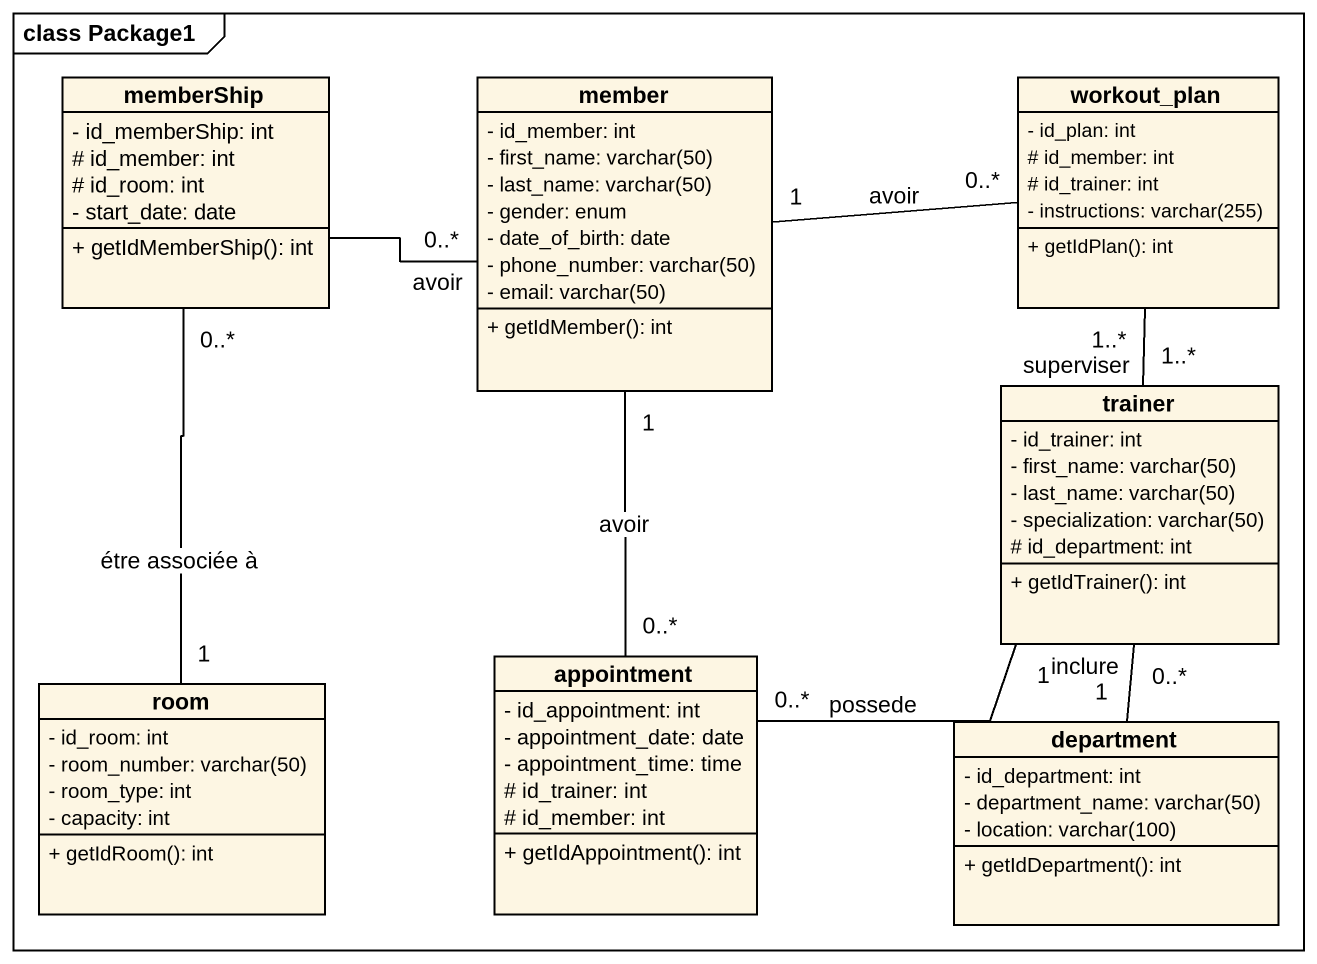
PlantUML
@startuml
mainframe class Package1
hide circle
hide empty members
skinparam classAttributeIconSize 0
class memberShip {
  - id_memberShip: int
  # id_member: int
  # id_room: int
  - start_date: date
  + getIdMemberShip(): int
}
class member {
  - id_member: int
  {field} - first_name: varchar(50)
  {field} - last_name: varchar(50)
  - gender: enum
  - date_of_birth: date
  {field} - phone_number: varchar(50)
  {field} - email: varchar(50)
  + getIdMember(): int
}
class workout_plan {
  - id_plan: int
  # id_member: int
  # id_trainer: int
  {field} - instructions: varchar(255)
  + getIdPlan(): int
}
class trainer {
  - id_trainer: int
  {field} - first_name: varchar(50)
  {field} - last_name: varchar(50)
  {field} - specialization: varchar(50)
  # id_department: int
  + getIdTrainer(): int
}
class appointment {
  - id_appointment: int
  - appointment_date: date
  - appointment_time: time
  # id_trainer: int
  # id_member: int
  + getIdAppointment(): int
}
class room {
  - id_room: int
  {field} - room_number: varchar(50)
  - room_type: int
  - capacity: int
  + getIdRoom(): int
}
class department {
  - id_department: int
  {field} - department_name: varchar(50)
  {field} - location: varchar(100)
  + getIdDepartment(): int
}
memberShip "0..*" -- "1" room : étre associée à
member "0..*" -left- memberShip : avoir
member "1" -- "0..*" appointment : avoir
workout_plan "0..*" -left- "1" member : avoir
trainer "1..*" -up- "1..*" workout_plan : superviser
trainer "1" -left- "0..*" appointment : possede
trainer "0..*" -- "1" department : inclure
@enduml
